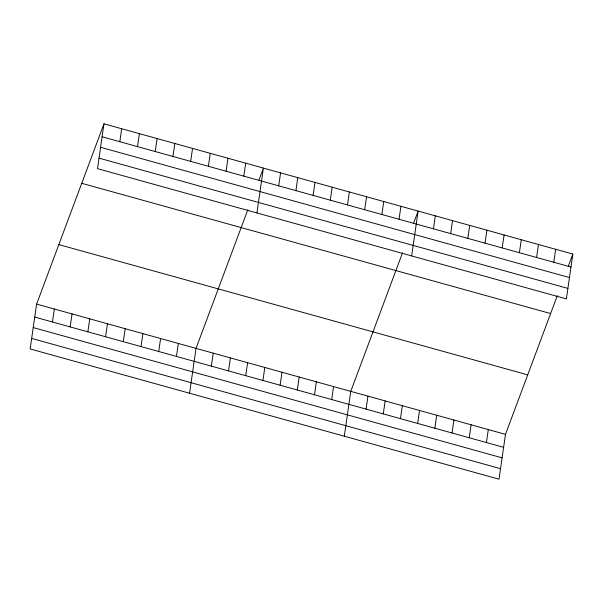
<?xml version="1.0" encoding="UTF-8"?>
<svg xmlns="http://www.w3.org/2000/svg" width="603" height="603" viewBox="0 0 603 603"><rect width="100%" height="100%" fill="white"/><g stroke="black" fill="none" stroke-linecap="round" stroke-linejoin="round"><path stroke-width="0.9" d="M103.972 123.803L97.513 168.652L566.383 298.915L572.85 254.059L103.972 123.803L36.617 304.085L30.15 348.941L499.028 479.197L505.487 434.348L557.293 295.704M52.453 321.979L54.33 309.007M70.167 326.901L72.043 313.929M87.88 331.823L89.749 318.844M119.816 141.697L121.685 128.718M105.593 336.745L107.462 323.766M137.529 146.619L139.399 133.64M123.306 341.667L125.175 328.688M155.242 151.541L157.112 138.562M141.019 346.589L142.888 333.61M172.955 156.463L174.825 143.484M158.732 351.511L160.602 338.532M190.669 161.385L192.538 148.406M176.445 356.433L178.315 343.454M208.382 166.307L210.251 153.328M189.568 393.224L196.028 348.376L247.833 209.731M226.095 171.222L227.964 158.25M211.351 366.127L213.221 353.147M243.808 176.144L245.677 163.164M228.545 370.905L230.414 357.926M256.931 212.942L263.39 168.086L258.943 179.988M245.738 375.677L247.607 362.704M278.714 185.845L280.583 172.865M262.931 380.455L264.8 367.476M295.907 190.616L297.776 177.644M280.124 385.234L281.993 372.255M313.1 195.395L314.97 182.415M297.317 390.005L299.186 377.033M330.293 200.173L332.163 187.194M314.502 394.784L316.379 381.805M347.486 204.945L349.356 191.973M331.695 399.563L333.565 386.583M364.672 209.723L366.549 196.744M344.298 436.21L350.758 391.362L402.563 252.717M381.865 214.502L383.734 201.523M366.081 409.113L367.951 396.133M399.058 219.273L400.927 206.301M383.274 413.892L385.144 400.912M411.661 255.928L418.12 211.073L413.673 222.974M400.467 418.663L402.337 405.691M433.444 228.831L435.313 215.851M417.66 423.442L419.53 410.462M450.637 233.602L452.506 220.63M434.846 428.22L436.723 415.241M467.83 238.381L469.699 225.401M452.039 432.992L453.908 420.02M485.023 243.16L486.892 230.18M469.232 437.77L471.101 424.791M502.209 247.931L504.085 234.959M486.425 442.549L488.294 429.57M519.402 252.71L521.271 239.73M536.595 257.489L538.464 244.509M553.788 262.26L555.657 249.288M568.403 265.961L572.85 254.059M102.103 136.775L570.981 267.039M100.588 147.298L569.466 277.561M99.028 158.137L567.905 288.4M81.744 183.297L550.622 313.552M58.845 244.592L527.715 374.855M36.617 304.085L505.487 434.348M34.74 317.065L503.618 447.32M33.225 327.58L502.103 457.843M31.665 338.419L500.543 468.682"/></g></svg>
